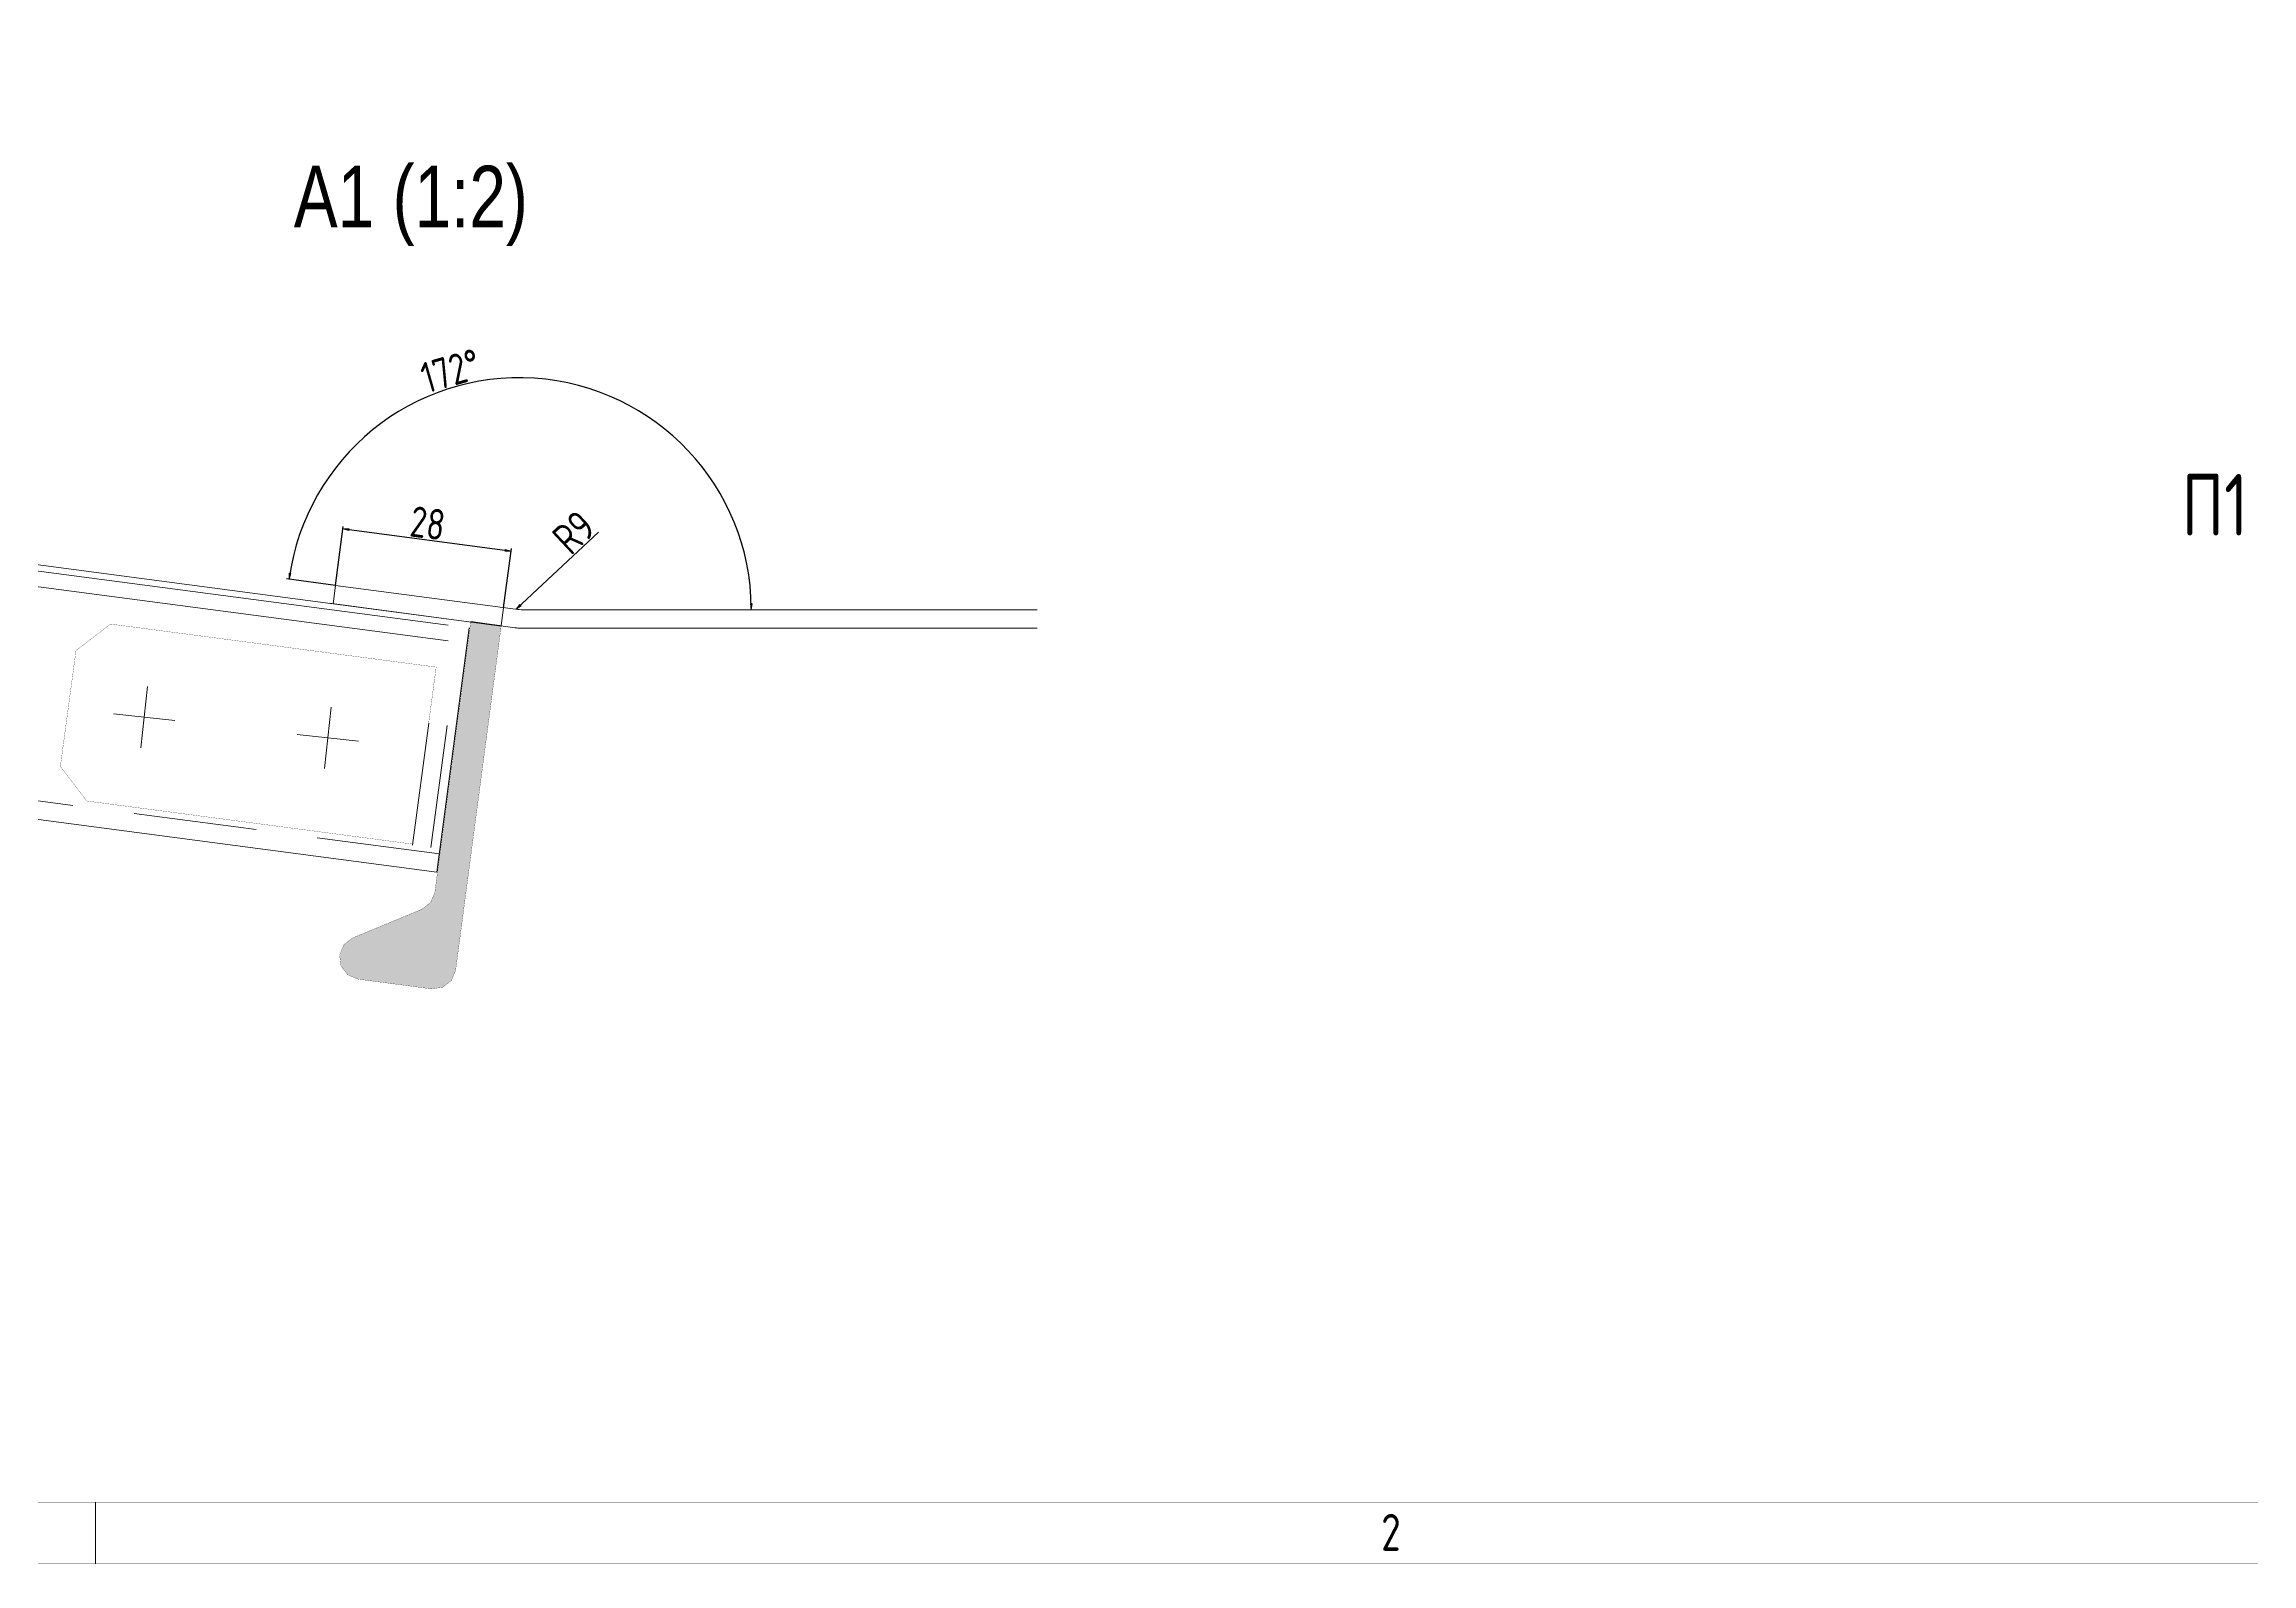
# Model space of a CAD drawing. Header units: millimetres. Extents: x 42007 to 66124, y -556 to 6894.
# Drawn here: x 60213 to 62006, y 273 to 1507 of the extents above; entities that cross this region are included whole.
import ezdxf

# ---------------------------------------------------------------- set-up
doc = ezdxf.new("R2010")
doc.units = ezdxf.units.MM
for name, pattern in [('K5LT32769', [0]), ('K5LT32775', [0]), ('K5LT32782', [150, 100, -50]), ('K5LT_THIN', [0])]:
    doc.linetypes.add(name, pattern=pattern)
doc.layers.get('Defpoints').update_dxf_attribs({"color": 250})
doc.styles.add('KDIMTEXTSTYLE', font='GOST_AU.SHX', dxfattribs={"width": 0.96, "oblique": 15, "height": 5})
doc.styles.add('KTEXTSTYLE', font='GOST_AU.SHX', dxfattribs={"width": 0.96, "height": 5})
doc.styles.add('style5', font='arial.ttf', dxfattribs={"height": 3})
doc.dimstyles.new('KDIMSTYLE (1.00)', dxfattribs={"dimtxt": 5, "dimasz": 1, "dimexe": 2, "dimexo": 0, "dimgap": 1, "dimtad": 1, "dimtxsty": 'KDIMTEXTSTYLE', "dimsah": 1, "dimcen": 0, "dimdle": 1, "dimadec": 0, "dimazin": 0, "dimtfac": 0.667, "dimtmove": 0, "dimatfit": 3, "dimfxl": 1, "dimtvp": 1, "dimtolj": 1, "dimtzin": 0, "dimarcsym": 0})

# ---------------------------------------------------------------- blocks, each defined once
blk = doc.blocks.new('KDIMARROW_01')
blk.add_hatch(color=0).paths.add_polyline_path([(0, 0), (-5, 0.7), (-4.5, 0), (-5, -0.7)])
at = {"color": 0, "linetype": 'K5LT_THIN', "lineweight": 13}
for p, q in [((-4.5, 0), (-5, 0.7)), ((-5, 0.7), (0, 0)), ((0, 0), (-5, -0.7)), ((-5, -0.7), (-4.5, 0)), ((0, 0), (-1, 0))]:
    blk.add_line(p, q, dxfattribs=at)
blk = doc.blocks.new('*D439')
at = {"color": 0, "lineweight": -2, "transparency": 16777216}
blk.add_line((60449.9, 1067.1), (60410.3, 1072.4), dxfattribs=at)
blk.add_arc((60599.1, 1047.4), 188.4, 0.3041, 172.1605, dxfattribs=at)
at = {"layer": 'Defpoints', "color": 0, "transparency": 16777216}
for p in [(60700.4, 1206.3), (60449.9, 1067.1), (60599.1, 1047.4), (60599.1, 1047.4), (61019.5, 1047.4)]:
    blk.add_point(p, dxfattribs=at)
at = {"color": 0, "lineweight": -2, "transparency": 16777216}
for p, rotation in [((60412.3, 1072.1), 262.3125435411036), ((60787.5, 1047.4), 270.1520431275627)]:
    blk.add_blockref('KDIMARROW_01', p, dxfattribs=dict(at, rotation=rotation))
at = {"color": 7, "transparency": 16777216, "insert": (60543.4, 1241.5), "char_height": 5, "attachment_point": 5, "rotation": 16, "style": 'KDIMTEXTSTYLE'}
blk.add_mtext('\\A1;\\H25.0;\\W0.965;\\Q0;172°', dxfattribs=at)
blk = doc.blocks.new('*D440')
at = {"color": 0, "lineweight": -2, "transparency": 16777216}
for p, q in [((60449.9, 1067.1), (60456.3, 1115.1)), ((60457, 1113), (60591.5, 1095.2)), ((60586.4, 1049.1), (60592.7, 1097.1))]:
    blk.add_line(p, q, dxfattribs=at)
at = {"layer": 'Defpoints', "color": 0, "transparency": 16777216}
for p in [(60592.5, 1095.1), (60449.9, 1067.1), (60586.4, 1049.1)]:
    blk.add_point(p, dxfattribs=at)
at = {"color": 0, "lineweight": -2, "transparency": 16777216}
for p, rotation in [((60456, 1113.1), 172.4645866686665), ((60592.5, 1095.1), 352.4645866686665)]:
    blk.add_blockref('KDIMARROW_01', p, dxfattribs=dict(at, rotation=rotation))
at = {"color": 7, "transparency": 16777216, "insert": (60524.8, 1117.7), "char_height": 5, "attachment_point": 5, "rotation": 352.4646, "style": 'KDIMTEXTSTYLE'}
blk.add_mtext('\\A1;\\H25.0;\\W0.965;\\Q0;\\H25.0;\\W0.965;\\Q0;\\Q0;28', dxfattribs=at)
blk = doc.blocks.new('*D441')
at = {"color": 0, "lineweight": -2, "transparency": 16777216}
blk.add_line((60663.5, 1110.5), (60597.2, 1048.5), dxfattribs=at)
at = {"layer": 'Defpoints', "color": 0, "transparency": 16777216}
for p in [(60629.3, 1078.6), (60596.5, 1047.8)]:
    blk.add_point(p, dxfattribs=at)
at = {"color": 0, "lineweight": -2, "transparency": 16777216, "rotation": 223.0840982910468}
blk.add_blockref('KDIMARROW_01', (60596.5, 1047.8), dxfattribs=at)
at = {"color": 7, "transparency": 16777216, "insert": (60643.5, 1110.3), "char_height": 5, "attachment_point": 5, "rotation": 43.0841, "style": 'KDIMTEXTSTYLE'}
blk.add_mtext('\\A1;\\H25.0;\\W0.965;\\Q0;R\\H25.0;\\W0.965;\\Q0;\\Q0;9', dxfattribs=at)

msp = doc.modelspace()

# ---------------------------------------------------------------- hatches: boundary and pattern name
msp.add_hatch(color=7).paths.add_polyline_path([(60584.522, 1034.672), (60559.738, 1037.951), (60530.64, 817.99), (60527.169, 809.621), (60519.979, 804.11), (60463.957, 780.946), (60456.767, 775.436), (60453.295, 767.069), (60454.472, 758.087), (60459.982, 750.898), (60468.349, 747.426), (60527.831, 739.557), (60536.813, 740.734), (60544.003, 746.244), (60547.475, 754.611)])

# ---------------------------------------------------------------- linework, layer by layer
at = {"color": 7, "linetype": 'K5LT32769', "lineweight": 18}
for p, q in [((60146.898, 1087.056), (60541.367, 1034.875)), ((60149.212, 1091.793), (60542.022, 1039.831)), ((60146.898, 1074.312), (60541.367, 1022.13)), ((60449.915, 1067.15), (60447.947, 1052.279)), ((60449.915, 1067.15), (60596.156, 1047.805)), ((60445.123, 1052.653), (60584.522, 1034.213)), ((60584.522, 1034.672), (60586.37, 1049.099)), ((60602.058, 1047.416), (61019.522, 1047.416)), ((60558.544, 1032.602), (60532.316, 834.33)), ((60559.738, 1037.951), (60595.575, 1032.747)), ((60602.043, 1032.416), (61019.522, 1032.416)), ((60297.455, 984.974), (60291.9, 935.283)), ((60446.523, 968.281), (60440.968, 918.591)), ((60269.832, 962.906), (60319.523, 957.351)), ((60418.9, 946.214), (60468.591, 940.659)), ((60532.316, 834.33), (60100.276, 891.482)), ((60255.031, 322.675), (60255.031, 272.675))]:
    msp.add_line(p, q, dxfattribs=at)
at = {"color": 7, "linetype": 'K5LT32782', "lineweight": 18}
for p, q in [((60512.358, 856.222), (60531.662, 999.684)), ((60527.223, 854.22), (60546.528, 997.685)), ((60534.283, 849.201), (60108.428, 905.534))]:
    msp.add_line(p, q, dxfattribs=at)
at = {"color": 7, "linetype": 'K5LT32769', "const_width": 0.18}
msp.add_lwpolyline([(56055.031, 272.675), (64465.031, 272.675), (64465.031, 6212.675), (56055.031, 6212.675)], close=True, dxfattribs=at)
at = {"color": 1, "linetype": 'K5LT32775', "true_color": 0xff0000, "const_width": 0.18}
msp.add_lwpolyline([(56255.031, 6162.675), (64415.031, 6162.675), (64415.031, 322.675), (56255.031, 322.675)], close=True, dxfattribs=at)
at = {"color": 7, "linetype": 'K5LT32769', "const_width": 0.18}
for points in [[(60239.321, 1014.308), (60226.634, 920.16), (60248.079, 892.106), (60512.371, 857.143), (60531.703, 1000.849), (60267.444, 1035.807), (60239.321, 1014.308)], [(60584.522, 1034.672), (60559.738, 1037.951), (60530.64, 817.99), (60527.169, 809.621), (60519.979, 804.11), (60463.957, 780.946), (60456.767, 775.436), (60453.295, 767.069), (60454.472, 758.087), (60459.982, 750.898), (60468.349, 747.426), (60527.831, 739.557), (60536.813, 740.734), (60544.003, 746.244), (60547.475, 754.611), (60584.522, 1034.672)]]:
    msp.add_lwpolyline(points, dxfattribs=at)
at = {"color": 7, "linetype": 'K5LT32769', "lineweight": 18}
for centre, radius, start, end in [((60602.058, 1092.416), 45, 262.464587, 270), ((60603.746, 1129.199), 96.797, 265.157897, 268.991805), ((60602.043, 1092.416), 60, 266.233149, 269.999842)]:
    msp.add_arc(centre, radius, start, end, dxfattribs=at)

# ---------------------------------------------------------------- texts
at = {"color": 7, "attachment_point": 1}
for s, insert, char_height, style in [('\\H3.5;\\W0.965;\\Q15;\\Q0;\\W0.765;\\H50.00;А1 (1:2)', (60416.106, 1407.979), 2.4, 'style5'), ('\\H3.5;\\W0.965;\\Q15;\\Q0;\\H30.00;{\\c16711935;2}', (61298.748, 313.156), 3, 'KTEXTSTYLE')]:
    msp.add_mtext(s, dxfattribs=dict(at, insert=insert, char_height=char_height, style=style))
at = {"color": 7, "insert": (61948.611, 1157.657), "char_height": 2.5, "attachment_point": 1, "rotation": 359.99983, "style": 'KTEXTSTYLE'}
msp.add_mtext('\\H3.5;\\W0.965;\\Q15;\\Q0;\\H50.00;П1', dxfattribs=at)

# ---------------------------------------------------------------- dimensions: what is measured, and where the dimension line sits
at = {"color": 7}
dim = msp.add_angular_dim_2l(base=(60700.365, 1206.307), line1=((60599.094, 1047.416), (61019.522, 1047.416)), line2=((60599.094, 1047.416), (60449.915, 1067.15)), dimstyle='KDIMSTYLE (1.00)', override={"dimpost": '\\H25.0;\\W0.965;\\Q0;<>', "dimblk1": 'KDIMARROW_01', "dimblk2": 'KDIMARROW_01', "dimclrt": 7, "dimtolj": 1}, dxfattribs=at)
dim.commit()
dim.dimension.update_dxf_attribs({"geometry": '*D439', "text_midpoint": (60547.159, 1228.537), "dimtype": 162})
dim = msp.add_linear_dim(base=(60592.452, 1095.078), p1=(60449.915, 1067.15), p2=(60586.37, 1049.099), angle=352.464587, text='\\H25.0;\\W0.965;\\Q0;\\H25.0;\\W0.965;\\Q0;\\Q0;28', dimstyle='KDIMSTYLE (1.00)', override={"dimexo": 0, "dimblk1": 'KDIMARROW_01', "dimblk2": 'KDIMARROW_01', "dimse1": 0, "dimse2": 0, "dimclrt": 7, "dimtolj": 1}, dxfattribs=at)
dim.commit()
dim.dimension.update_dxf_attribs({"geometry": '*D440', "text_midpoint": (60523.056, 1104.258), "dimtype": 161})
dim = msp.add_radius_dim(center=(60629.341, 1078.574), mpoint=(60596.475, 1047.836), text='\\H25.0;\\W0.965;\\Q0;R\\H25.0;\\W0.965;\\Q0;\\Q0;9', dimstyle='KDIMSTYLE (1.00)', override={"dimblk2": 'KDIMARROW_01', "dimclrt": 7, "dimtofl": 0, "dimtolj": 1}, dxfattribs=at)
dim.commit()
dim.dimension.update_dxf_attribs({"geometry": '*D441', "text_midpoint": (60652.713, 1100.432), "dimtype": 164})

doc.saveas('drawing.dxf')
